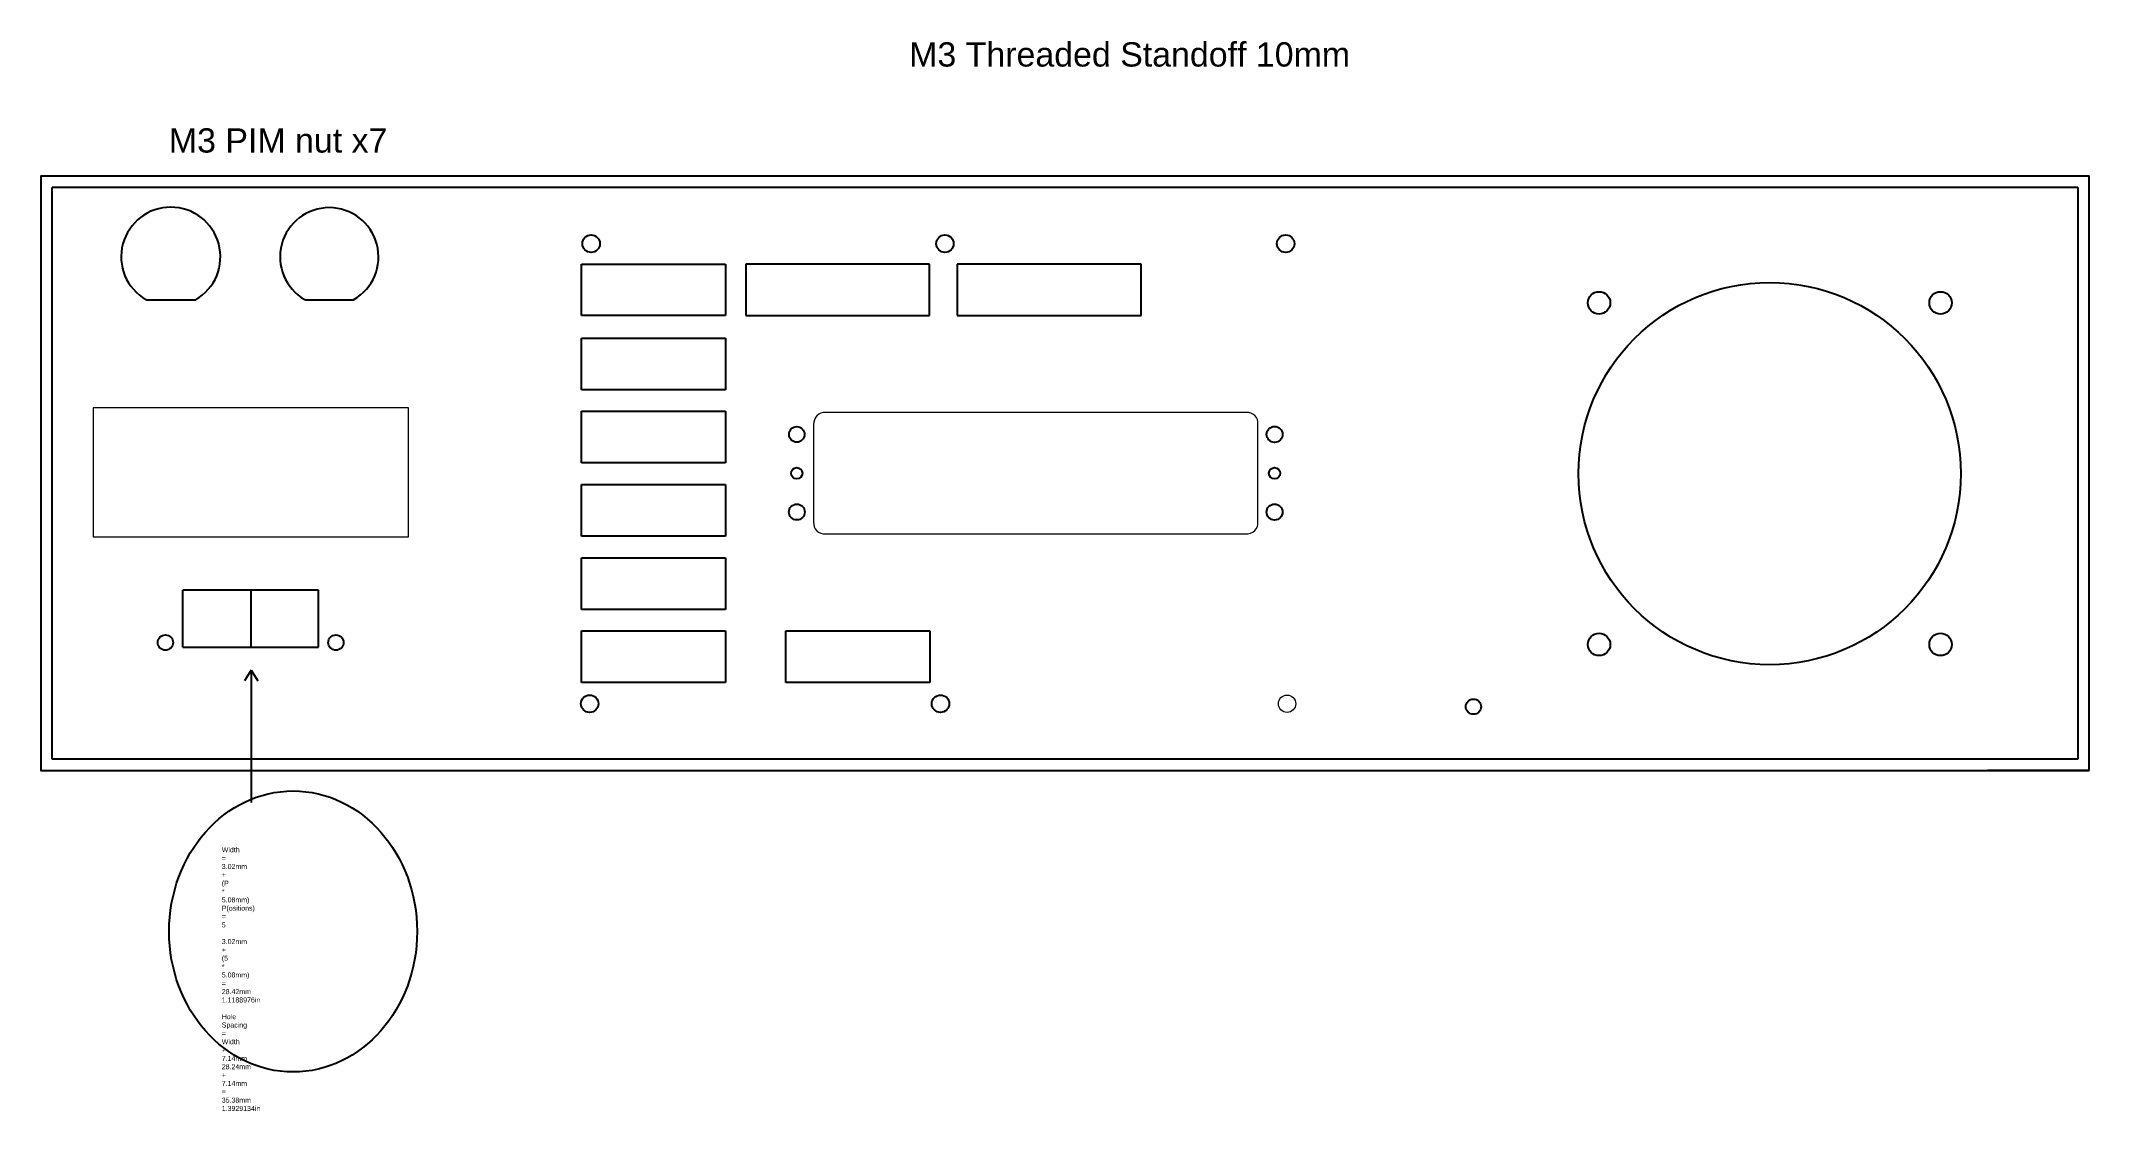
# Model space of a CAD drawing. Header units: inches. Extents: x 1 to 17.8, y -2.2 to 6.7.
import ezdxf

# ---------------------------------------------------------------- set-up
doc = ezdxf.new("R2010")
doc.units = ezdxf.units.IN
doc.header["$MEASUREMENT"] = 0
doc.layers.add('ASB', color=7, linetype='Continuous')
doc.styles.get("Standard").update_dxf_attribs({"font": 'arial.ttf'})

msp = doc.modelspace()

# ---------------------------------------------------------------- linework, layer by layer
at = {"color": 5}
for p, q in [((1.06, 0.748), (1.06, 5.46)), ((17.754, 5.46), (1.06, 5.46)), ((17.754, 5.46), (17.754, 0.748)), ((17.754, 0.748), (1.06, 0.748))]:
    msp.add_line(p, q, dxfattribs=at)
for p, q in [((5.421, 4.828), (6.609, 4.828)), ((5.421, 4.631), (5.421, 4.828)), ((6.609, 4.828), (6.609, 4.631)), ((6.776, 4.828), (6.776, 4.615)), ((7.534, 4.828), (6.776, 4.828)), ((8.291, 4.828), (7.534, 4.828)), ((8.291, 4.615), (8.291, 4.828)), ((8.518, 4.828), (8.518, 4.615)), ((9.277, 4.828), (8.518, 4.828)), ((10.034, 4.828), (9.277, 4.828)), ((10.034, 4.615), (10.034, 4.828)), ((5.421, 4.403), (5.421, 4.631)), ((6.609, 4.631), (6.609, 4.403)), ((6.776, 4.615), (6.776, 4.403)), ((8.291, 4.403), (8.291, 4.615)), ((8.518, 4.615), (8.518, 4.403)), ((10.034, 4.403), (10.034, 4.615)), ((1.833, 4.534), (2.242, 4.534)), ((3.141, 4.534), (3.545, 4.534)), ((6.609, 4.403), (5.421, 4.403)), ((6.776, 4.403), (7.534, 4.403)), ((7.534, 4.403), (8.291, 4.403)), ((8.518, 4.403), (9.277, 4.403)), ((9.277, 4.403), (10.034, 4.403)), ((5.421, 4.021), (5.421, 4.218)), ((5.421, 4.218), (6.609, 4.218)), ((6.609, 4.218), (6.609, 4.021)), ((5.421, 3.792), (5.421, 4.021)), ((6.609, 4.021), (6.609, 3.792)), ((6.609, 3.792), (5.421, 3.792)), ((5.421, 3.418), (5.421, 3.615)), ((5.421, 3.615), (6.609, 3.615)), ((6.609, 3.615), (6.609, 3.418)), ((5.421, 3.189), (5.421, 3.418)), ((6.609, 3.418), (6.609, 3.189)), ((6.609, 3.189), (5.421, 3.189)), ((5.421, 2.814), (5.421, 3.011)), ((5.421, 3.011), (6.609, 3.011)), ((6.609, 3.011), (6.609, 2.814)), ((5.421, 2.585), (5.421, 2.814)), ((6.609, 2.814), (6.609, 2.585)), ((6.609, 2.585), (5.421, 2.585)), ((5.421, 2.209), (5.421, 2.406)), ((5.421, 2.406), (6.609, 2.406)), ((6.609, 2.406), (6.609, 2.209)), ((5.421, 1.98), (5.421, 2.209)), ((6.609, 2.209), (6.609, 1.98)), ((3.255, 2.141), (2.136, 2.141)), ((2.136, 1.669), (2.136, 2.141)), ((2.696, 2.141), (2.696, 1.669)), ((3.255, 1.669), (3.255, 2.141)), ((6.609, 1.98), (5.421, 1.98)), ((2.136, 1.669), (2.136, 1.708)), ((5.421, 1.608), (5.421, 1.805)), ((5.421, 1.805), (6.609, 1.805)), ((6.609, 1.805), (6.609, 1.608)), ((7.105, 1.608), (7.105, 1.805)), ((7.105, 1.805), (8.292, 1.805)), ((8.292, 1.805), (8.292, 1.608)), ((2.136, 1.669), (3.255, 1.669)), ((5.421, 1.379), (5.421, 1.608)), ((6.609, 1.608), (6.609, 1.379)), ((7.105, 1.379), (7.105, 1.608)), ((8.292, 1.608), (8.292, 1.379)), ((2.699, 1.482), (2.645, 1.393)), ((2.699, 1.482), (2.753, 1.393)), ((2.699, 1.482), (2.699, 0.391)), ((6.609, 1.379), (5.421, 1.379)), ((8.292, 1.379), (7.105, 1.379)), ((17.847, 0.655), (17.01, 0.655))]:
    msp.add_line(p, q)
at = {"color": 4}
msp.add_lwpolyline([(17.847, 0.655), (17.847, 5.553), (0.967, 5.553), (0.967, 0.655)], close=True, dxfattribs=at)
at = {"linetype": 'Continuous', "lineweight": 0}
msp.add_lwpolyline([(3.996, 2.58), (3.996, 3.643), (1.396, 3.643), (1.396, 2.58)], close=True, dxfattribs=at)
at = {"color": 2}
for centre in [(5.501, 4.996), (8.417, 4.996), (5.489, 1.204), (8.381, 1.204)]:
    msp.add_circle(centre, 0.072, dxfattribs=at)
at = {"color": 2, "lineweight": 0}
for centre in [(5.501, 4.996), (8.417, 4.996), (11.225, 4.996), (5.489, 1.204), (8.381, 1.204), (11.237, 1.204)]:
    msp.add_circle(centre, 0.072, dxfattribs=at)
for centre, radius in [((11.225, 4.996), 0.072), ((15.215, 3.101), 1.575), ((13.808, 4.508), 0.0925), ((16.623, 4.508), 0.0925), ((7.196, 3.424), 0.064), ((11.134, 3.424), 0.0654), ((7.196, 3.104), 0.0461), ((11.134, 3.104), 0.0461), ((7.196, 2.784), 0.0653), ((11.134, 2.784), 0.0656), ((13.808, 1.693), 0.0925), ((16.623, 1.693), 0.0925)]:
    msp.add_circle(centre, radius)
at = {"color": 7, "lineweight": 0}
for centre, radius in [((7.196, 3.424), 0.064), ((11.134, 3.424), 0.0654), ((7.196, 3.104), 0.0461), ((11.134, 3.104), 0.0461), ((7.196, 2.784), 0.0653), ((11.134, 2.784), 0.0656)]:
    msp.add_circle(centre, radius, dxfattribs=at)
at = {"color": 3}
for centre in [(1.992, 1.708), (3.398, 1.708), (12.773, 1.18)]:
    msp.add_circle(centre, 0.063, dxfattribs=at)
for centre, radius, start, end in [((2.037, 4.888), 0.409, 300.0611, 239.9389), ((3.343, 4.887), 0.406, 299.8469, 240.1531)]:
    msp.add_arc(centre, radius, start, end)
msp.add_ellipse((3.045, -0.673), major_axis=(0, 1.158), ratio=0.882661)
at = {"layer": 'ASB', "color": 7, "lineweight": 0}
msp.add_lwpolyline([(10.997, 2.705), (10.997, 3.507, 0.478317), (10.899, 3.605), (7.434, 3.605, 0.445697), (7.335, 3.506), (7.335, 2.701, 0.471464), (7.432, 2.604), (10.896, 2.604, 0.472562), (10.997, 2.705)], format="xyb", close=True, dxfattribs=at)

# ---------------------------------------------------------------- texts
at = {"color": 2, "insert": (11.756, 6.656), "char_height": 0.2, "width": 5.93448, "attachment_point": 3}
msp.add_mtext('{M3 Threaded Standoff 10mm}', dxfattribs=at)
at = {"color": 3, "insert": (3.822, 5.947), "char_height": 0.2, "width": 2.77046, "attachment_point": 3}
msp.add_mtext('{M3 PIM nut x7}', dxfattribs=at)
at = {"insert": (2.457, 0.021), "char_height": 0.04126, "width": 0.00326, "attachment_point": 1}
msp.add_mtext('{Width = 3.02mm + (P * 5.08mm)\\PP(ositions) = 5\\P\\P3.02mm + (5 * 5.08mm) = 28.42mm\\P1.1188976in\\P\\PHole Spacing = Width + 7.14mm\\P28.24mm + 7.14mm = 35.38mm\\P1.3929134in\\P}', dxfattribs=at)

doc.saveas('drawing.dxf')
